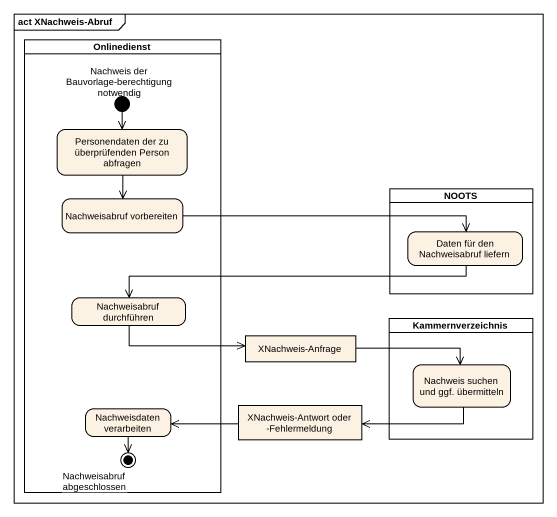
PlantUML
@startuml
mainframe act XNachweis-Abruf
hide empty description
state Onlinedienst <<partition>> {
  state "Personendaten der zu überprüfenden Person abfragen" as Personendaten_der_zu
  state "Nachweis der Bauvorlage-berechtigung notwendig" as Nachweis_der_Bauvorlage <<start>>
  state "Nachweisabruf vorbereiten" as Nachweisabruf_vorbereiten
  state "Nachweisabruf durchführen" as Nachweisabruf_durchführen
  state "Nachweisdaten verarbeiten" as Nachweisdaten_verarbeiten
  state "Nachweisabruf abgeschlossen" as Nachweisabruf_abgeschlossen <<end>>
}
state NOOTS <<partition>> {
  state "Daten für den Nachweisabruf liefern" as Daten_für_den_Nachweisabruf
}
state Kammernverzeichnis <<partition>> {
  state "Nachweis suchen und ggf. übermitteln" as Nachweis_suchen_und_ggf
}
state "XNachweis-Anfrage" as XNachweis_Anfrage <<object>>
state "XNachweis-Antwort oder -Fehlermeldung" as XNachweis_Antwort_oder <<object>>
Personendaten_der_zu --> Nachweisabruf_vorbereiten
Nachweis_der_Bauvorlage --> Personendaten_der_zu
Nachweisabruf_vorbereiten -right-> Daten_für_den_Nachweisabruf
Daten_für_den_Nachweisabruf -left-> Nachweisabruf_durchführen
Nachweisabruf_durchführen -right-> XNachweis_Anfrage
XNachweis_Anfrage -right-> Nachweis_suchen_und_ggf
Nachweis_suchen_und_ggf -left-> XNachweis_Antwort_oder
XNachweis_Antwort_oder -left-> Nachweisdaten_verarbeiten
Nachweisdaten_verarbeiten --> Nachweisabruf_abgeschlossen
@enduml
